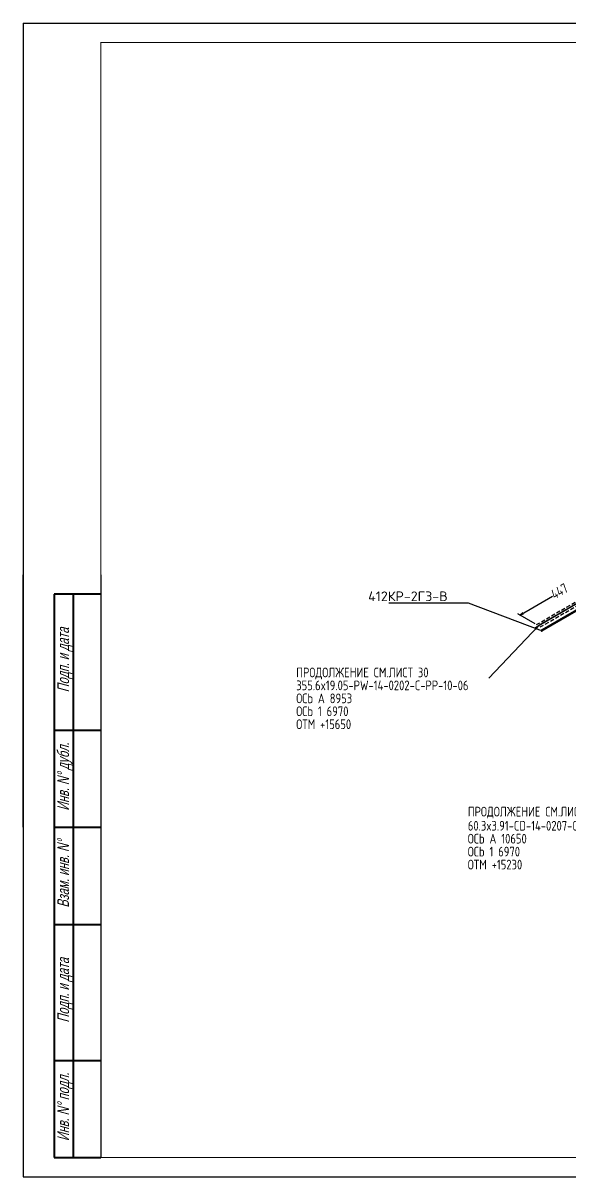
# Model space of a CAD drawing. Header units: millimetres. Extents: x 789 to 1209, y 747 to 1713.
# Drawn here: x 788.8 to 929.5, y 1077.2 to 1374.2 of the extents above; entities that cross this region are included whole.
import ezdxf
from ezdxf import colors
from ezdxf.entities.mleader import LeaderData, LeaderLine
from ezdxf.enums import TextEntityAlignment as Align
from ezdxf.math import Vec2, Vec3

# ---------------------------------------------------------------- set-up
doc = ezdxf.new("R2010")
doc.units = ezdxf.units.MM
for name, pattern in [('GT110', [1.5, 1, -0.5]), ('HIDDEN', [0.375, 0.25, -0.125]), ('JIS_02_4.0', [5.5, 4, -1.5])]:
    doc.linetypes.add(name, pattern=pattern)
for name, color, linetype in [('GT_1', 7, 'Continuous'), ('RAMKA', 2, 'Continuous'), ('TRACE', 1, 'HIDDEN')]:
    doc.layers.add(name, color=color, linetype=linetype)
doc.layers.add('Электрообогрев', color=1, linetype='JIS_02_4.0', lineweight=30)
doc.styles.add('Aryal.cyr 3', font='arial.ttf', dxfattribs={"width": 0.666667, "oblique": 15, "height": 3})
doc.styles.add('HTX1', font='GOST2304A', dxfattribs={"width": 0.98})
doc.styles.get("Standard").update_dxf_attribs({"font": 'txt.shx'})

# ---------------------------------------------------------------- blocks, each defined once
blk = doc.blocks.new('_Dot')
at = {"color": 0, "linetype": 'ByBlock', "lineweight": -2}
blk.add_line((-0.5, 0), (-1, 0), dxfattribs=at)
at = {"color": 0, "linetype": 'ByBlock', "const_width": 0.5}
blk.add_lwpolyline([(-0.25, 0, 1), (0.25, 0, 1)], format="xyb", close=True, dxfattribs=at)

msp = doc.modelspace()

# ---------------------------------------------------------------- linework, layer by layer
at = {"linetype": 'Continuous'}
for p, q in [((788.81, 1374.22), (788.81, 1077.22)), ((788.81, 1374.22), (1208.81, 1374.22)), ((788.81, 1077.22), (1208.81, 1077.22))]:
    msp.add_line(p, q, dxfattribs=at)
at = {"color": 7}
for p, q in [((788.81, 1167.22), (788.81, 1232.22)), ((808.81, 1232.22), (808.81, 1082.22))]:
    msp.add_line(p, q, dxfattribs=at)
at = {"linetype": 'Continuous', "const_width": 0.3}
msp.add_lwpolyline([(808.81, 1369.22), (1203.81, 1369.22), (1203.81, 1082.22), (808.81, 1082.22)], close=True, dxfattribs=at)
at = {"layer": 'GT_1', "flags": 128}
for points in [[(916.66, 1221.83), (925.06, 1226.68)], [(920.56, 1219.58), (916.11, 1222.13)], [(917.41, 1222.48), (916.66, 1221.83), (917.61, 1222.18)], [(921.41, 1219.08), (908.68, 1205.58)], [(920.86, 1218.23), (921.41, 1219.08), (920.61, 1218.48)]]:
    msp.add_lwpolyline(points, dxfattribs=at)
at = {"layer": 'GT_1', "linetype": 'GT110', "flags": 128}
for points in [[(920.91, 1219.38), (933.76, 1226.83)], [(921.91, 1218.78), (934.76, 1226.23)]]:
    msp.add_lwpolyline(points, dxfattribs=at)
at = {"layer": 'GT_1', "const_width": 0.4, "flags": 128}
msp.add_lwpolyline([(934.26, 1226.53), (921.41, 1219.08)], dxfattribs=at)
at = {"layer": 'RAMKA', "color": 7, "lineweight": 40}
for p, q in [((808.81, 1227.22), (796.81, 1227.22)), ((796.81, 1227.22), (796.81, 1082.22)), ((801.81, 1082.22), (801.81, 1227.22)), ((796.81, 1192.22), (808.81, 1192.22)), ((796.81, 1167.22), (808.81, 1167.22)), ((796.81, 1142.22), (808.81, 1142.22)), ((796.81, 1107.22), (808.81, 1107.22)), ((796.81, 1082.22), (808.81, 1082.22))]:
    msp.add_line(p, q, dxfattribs=at)
at = {"layer": 'TRACE', "lineweight": 25, "ltscale": 7, "const_width": 0.6, "flags": 128}
msp.add_lwpolyline([(983.32, 1216.04), (981.47, 1221.63), (956.87, 1235.83, 0.132383), (955.86, 1236.1), (954.38, 1236.1, 0.130922), (953.38, 1235.83), (922.19, 1217.82)], format="xyb", dxfattribs=at)

# ---------------------------------------------------------------- texts
at = {"layer": 'GT_1', "style": 'HTX1', "width": 0.98}
msp.add_text('447', height=2.5, rotation=30, dxfattribs=at).set_placement((925.57, 1225.83))
for s, p in [('ПРОДОЛЖЕНИЕ СМ.ЛИСТ 30', (859.11, 1205.82)), ('355.6x19.05-PW-14-0202-C-PP-10-06', (859.11, 1202.49)), ('ОСЬ A 8953', (859.11, 1199.15)), ('ОСЬ 1 6970', (859.11, 1195.82)), ('ОТМ +15650', (859.11, 1192.49)), ('ПРОДОЛЖЕНИЕ СМ.ЛИСТ 9', (903.26, 1169.99)), ('60.3x3.91-CD-14-0207-C-EE-0.6', (903.26, 1166.36)), ('ОСЬ A 10650', (903.26, 1163.03)), ('ОСЬ 1 6970', (903.26, 1159.7)), ('ОТМ +15230', (903.26, 1156.36))]:
    msp.add_text(s, height=2.5, dxfattribs=at).set_placement(p)
at = {"layer": 'RAMKA', "color": 7, "lineweight": 20, "style": 'Aryal.cyr 3', "oblique": 15, "width": 0.666667}
for s, p in [('Подп. и дата', (799.13, 1210.26)), ('Инв. N%%D дубл.', (799.13, 1180.24)), ('Взам. инв. N%%D', (799.13, 1155.24)), ('Подп. и дата', (799.13, 1125.24)), ('Инв. N%%D подл.', (799.13, 1095.24))]:
    msp.add_text(s, height=3, rotation=90, dxfattribs=at).set_placement(p, align=Align.MIDDLE_CENTER)

# ---------------------------------------------------------------- next in the draw order: leaders
at = {"layer": 'Электрообогрев', "linetype": 'Continuous', "lineweight": 25}
ml = msp.add_multileader_mtext('Standard', dxfattribs=at)
ml.set_content('412КР-2Г3-B', color=256)
ml.set_leader_properties()
ml.set_arrow_properties(name='DOT')
ml.build(insert=Vec2(0, 0))
ml.multileader.update_dxf_attribs({"has_dogleg": 0, "text_left_attachment_type": 6, "text_right_attachment_type": 6, "dogleg_length": 1, "arrow_head_size": 0.5})
ctx = ml.context
ctx.base_point, ctx.char_height, ctx.arrow_head_size, ctx.landing_gap_size, ctx.plane_origin = Vec3(877.62, 1224.92), 2.5, 0.5, 0, Vec3(891.57, 1174.53)
ctx.left_attachment, ctx.right_attachment = 6, 6
notes = []
notes.append((ctx, [(1, (1, 1, 0), (903.95, 1224.92), (-1, 0), 0.5, [(0, [(922.28, 1217.75)], 0, [])])]))
ctx.mtext.insert, ctx.mtext.flow_direction = Vec3(877.62, 1227.92), 5
ctx.mtext.has_bg_fill, ctx.mtext.bg_color, ctx.mtext.bg_scale_factor, ctx.mtext.bg_transparency, ctx.mtext.use_window_bg_color = 1, -1027028792, 1.5, 0, 1
for ctx, leaders in notes:
    for number, flags, end, landing, length, lines in leaders:
        leader = LeaderData()
        leader.index, (leader.has_last_leader_line, leader.has_dogleg_vector, leader.attachment_direction) = number, flags
        leader.last_leader_point, leader.dogleg_vector, leader.dogleg_length = Vec3(end), Vec3(landing), length
        for number, points, colour, breaks in lines:
            line = LeaderLine()
            line.index, line.vertices, line.color, line.breaks = number, Vec3.list(points), colors.encode_raw_color(colour), breaks
            leader.lines.append(line)
        ctx.leaders.append(leader)

doc.saveas('drawing.dxf')
